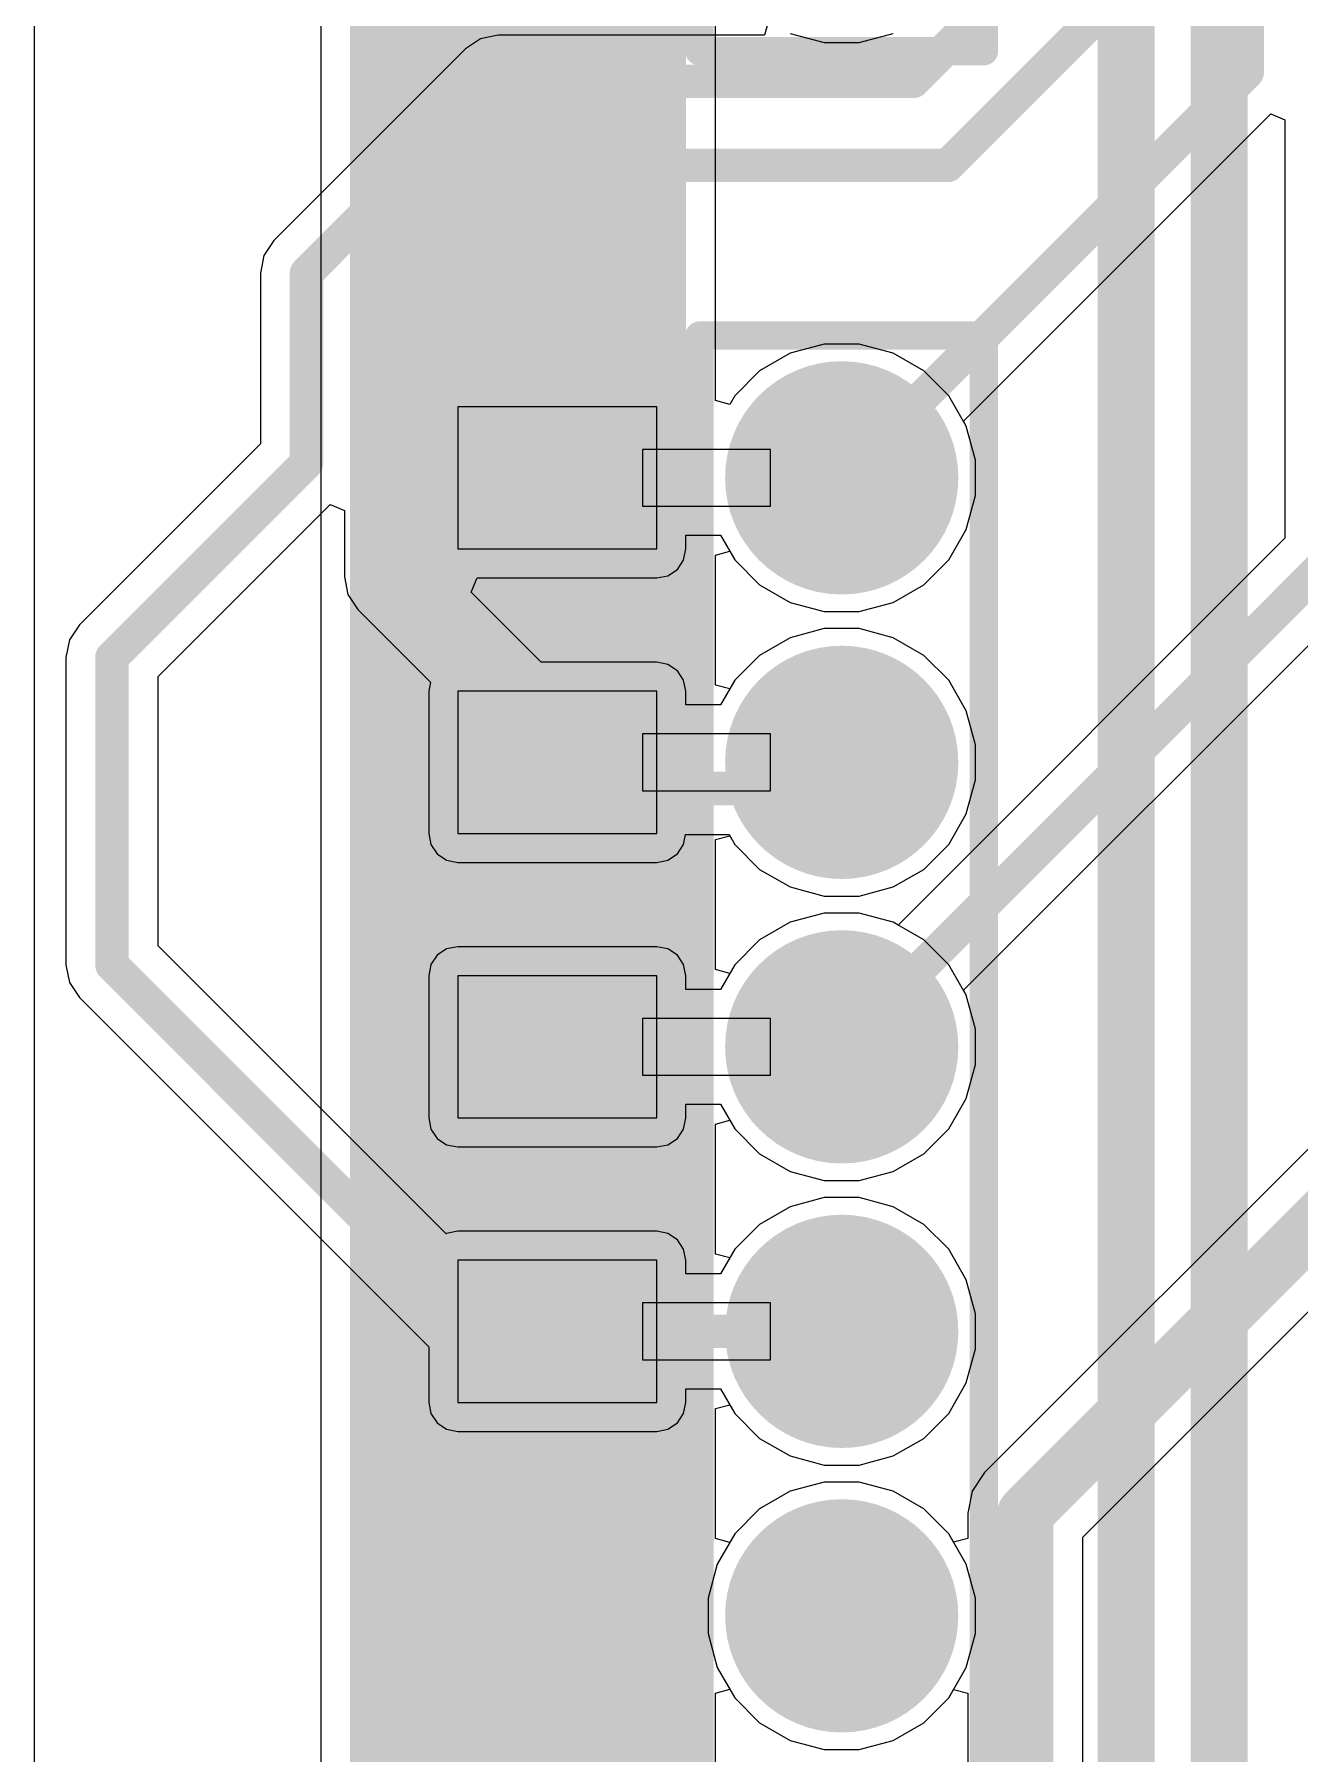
# Model space of a CAD drawing. Header units: inches. Extents: x -0.01 to 4.3, y -0.01 to 7.88.
# Drawn here: x 1.744 to 2.189, y 0.803 to 1.407 of the extents above; entities that cross this region are included whole.
import ezdxf

# ---------------------------------------------------------------- set-up
doc = ezdxf.new("R2010")
doc.units = ezdxf.units.IN
doc.header["$MEASUREMENT"] = 0
for name, color, linetype in [('Bottom Layer', 5, 'Continuous'), ('Bottom Solder', 6, 'Continuous'), ('Multi-Layer', 9, 'Continuous'), ('Pad Holes', 156, 'Continuous'), ('Route Tool Path', 56, 'Continuous'), ('Top Layer', 1, 'Continuous'), ('Top Overlay', 2, 'Continuous'), ('Top Solder', 216, 'Continuous')]:
    doc.layers.add(name, color=color, linetype=linetype)

# ---------------------------------------------------------------- blocks, each defined once
blk = doc.blocks.new('M_______M____S______34')
at = {"layer": 'Bottom Layer'}
h = blk.add_hatch(color=5, dxfattribs=at)
edge = h.paths.add_edge_path()
edge.add_arc((0.95, -0.275), 0.037, 0, 360)
h = blk.add_hatch(color=5, dxfattribs=at)
edge = h.paths.add_edge_path()
edge.add_arc((0.95, -0.375), 0.037, 0, 360)
h = blk.add_hatch(color=5, dxfattribs=at)
edge = h.paths.add_edge_path()
edge.add_arc((0.95, -0.475), 0.037, 0, 360)
h = blk.add_hatch(color=5, dxfattribs=at)
edge = h.paths.add_edge_path()
edge.add_arc((0.95, -0.575), 0.037, 0, 360)
h = blk.add_hatch(color=5, dxfattribs=at)
edge = h.paths.add_edge_path()
edge.add_arc((0.95, -0.675), 0.037, 0, 360)
at = {"layer": 'Bottom Solder'}
h = blk.add_hatch(color=6, dxfattribs=at)
edge = h.paths.add_edge_path()
edge.add_arc((0.95, -0.275), 0.041, 0, 360)
h = blk.add_hatch(color=6, dxfattribs=at)
edge = h.paths.add_edge_path()
edge.add_arc((0.95, -0.375), 0.041, 0, 360)
h = blk.add_hatch(color=6, dxfattribs=at)
edge = h.paths.add_edge_path()
edge.add_arc((0.95, -0.475), 0.041, 0, 360)
h = blk.add_hatch(color=6, dxfattribs=at)
edge = h.paths.add_edge_path()
edge.add_arc((0.95, -0.575), 0.041, 0, 360)
h = blk.add_hatch(color=6, dxfattribs=at)
edge = h.paths.add_edge_path()
edge.add_arc((0.95, -0.675), 0.041, 0, 360)
at = {"layer": 'Multi-Layer'}
h = blk.add_hatch(color=9, dxfattribs=at)
edge = h.paths.add_edge_path()
edge.add_arc((0.95, -0.275), 0.037, 0, 360)
h = blk.add_hatch(color=9, dxfattribs=at)
edge = h.paths.add_edge_path()
edge.add_arc((0.95, -0.375), 0.037, 0, 360)
h = blk.add_hatch(color=9, dxfattribs=at)
edge = h.paths.add_edge_path()
edge.add_arc((0.95, -0.475), 0.037, 0, 360)
h = blk.add_hatch(color=9, dxfattribs=at)
edge = h.paths.add_edge_path()
edge.add_arc((0.95, -0.575), 0.037, 0, 360)
h = blk.add_hatch(color=9, dxfattribs=at)
edge = h.paths.add_edge_path()
edge.add_arc((0.95, -0.675), 0.037, 0, 360)
at = {"layer": 'Pad Holes'}
h = blk.add_hatch(color=7, dxfattribs=at)
edge = h.paths.add_edge_path()
edge.add_arc((0.95, -0.275), 0.02, 0, 360)
h = blk.add_hatch(color=7, dxfattribs=at)
edge = h.paths.add_edge_path()
edge.add_arc((0.95, -0.375), 0.02, 0, 360)
h = blk.add_hatch(color=7, dxfattribs=at)
edge = h.paths.add_edge_path()
edge.add_arc((0.95, -0.475), 0.02, 0, 360)
h = blk.add_hatch(color=7, dxfattribs=at)
edge = h.paths.add_edge_path()
edge.add_arc((0.95, -0.575), 0.02, 0, 360)
h = blk.add_hatch(color=7, dxfattribs=at)
edge = h.paths.add_edge_path()
edge.add_arc((0.95, -0.675), 0.02, 0, 360)
at = {"layer": 'Top Layer'}
h = blk.add_hatch(color=1, dxfattribs=at)
edge = h.paths.add_edge_path()
edge.add_arc((0.95, -0.275), 0.037, 0, 360)
h = blk.add_hatch(color=1, dxfattribs=at)
edge = h.paths.add_edge_path()
edge.add_arc((0.95, -0.375), 0.037, 0, 360)
h = blk.add_hatch(color=1, dxfattribs=at)
edge = h.paths.add_edge_path()
edge.add_arc((0.95, -0.475), 0.037, 0, 360)
h = blk.add_hatch(color=1, dxfattribs=at)
edge = h.paths.add_edge_path()
edge.add_arc((0.95, -0.575), 0.037, 0, 360)
h = blk.add_hatch(color=1, dxfattribs=at)
edge = h.paths.add_edge_path()
edge.add_arc((0.95, -0.675), 0.037, 0, 360)
at = {"layer": 'Top Solder'}
h = blk.add_hatch(color=216, dxfattribs=at)
edge = h.paths.add_edge_path()
edge.add_arc((0.95, -0.275), 0.041, 0, 360)
h = blk.add_hatch(color=216, dxfattribs=at)
edge = h.paths.add_edge_path()
edge.add_arc((0.95, -0.375), 0.041, 0, 360)
h = blk.add_hatch(color=216, dxfattribs=at)
edge = h.paths.add_edge_path()
edge.add_arc((0.95, -0.475), 0.041, 0, 360)
h = blk.add_hatch(color=216, dxfattribs=at)
edge = h.paths.add_edge_path()
edge.add_arc((0.95, -0.575), 0.041, 0, 360)
h = blk.add_hatch(color=216, dxfattribs=at)
edge = h.paths.add_edge_path()
edge.add_arc((0.95, -0.675), 0.041, 0, 360)
at = {"layer": 'Bottom Layer'}
for p, q in [((0.885, -0.25), (0.815, -0.25)), ((0.815, -0.25), (0.815, -0.3)), ((0.885, -0.3), (0.885, -0.25)), ((0.925, -0.265), (0.88, -0.265)), ((0.88, -0.265), (0.88, -0.285)), ((0.925, -0.285), (0.925, -0.265)), ((0.88, -0.285), (0.925, -0.285)), ((0.815, -0.3), (0.885, -0.3)), ((0.885, -0.35), (0.815, -0.35)), ((0.815, -0.35), (0.815, -0.4)), ((0.885, -0.4), (0.885, -0.35)), ((0.925, -0.365), (0.88, -0.365)), ((0.88, -0.365), (0.88, -0.385)), ((0.925, -0.385), (0.925, -0.365)), ((0.88, -0.385), (0.925, -0.385)), ((0.815, -0.4), (0.885, -0.4)), ((0.885, -0.45), (0.815, -0.45)), ((0.815, -0.45), (0.815, -0.5)), ((0.885, -0.5), (0.885, -0.45)), ((0.925, -0.465), (0.88, -0.465)), ((0.88, -0.465), (0.88, -0.485)), ((0.925, -0.485), (0.925, -0.465)), ((0.88, -0.485), (0.925, -0.485)), ((0.815, -0.5), (0.885, -0.5)), ((0.885, -0.55), (0.815, -0.55)), ((0.815, -0.55), (0.815, -0.6)), ((0.885, -0.6), (0.885, -0.55)), ((0.925, -0.565), (0.88, -0.565)), ((0.88, -0.565), (0.88, -0.585)), ((0.925, -0.585), (0.925, -0.565)), ((0.88, -0.585), (0.925, -0.585)), ((0.815, -0.6), (0.885, -0.6))]:
    blk.add_line(p, q, dxfattribs=at)
at = {"layer": 'Route Tool Path'}
blk.add_lwpolyline([(1.05, -1.025, 0.008, 0.008, 0), (1.05, 1.075, 0.008, 0.008, 0)], format="xyseb", dxfattribs=at)
at = {"layer": 'Top Overlay'}
for points in [[(1.05, -1.025, 0.02, 0.02, 0), (1.05, 1.075, 0.02, 0.02, 0)], [(0.9, -0.125, 0.01, 0.01, 0), (0.9, 0.675, 0.01, 0.01, 0)], [(1, -0.125, 0.01, 0.01, 0), (1, 0.675, 0.01, 0.01, 0)], [(0.9, -0.125, 0.01, 0.01, 0), (1, -0.125, 0.01, 0.01, 0)], [(0.9, -1.025, 0.01, 0.01, 0), (0.9, -0.225, 0.01, 0.01, 0)], [(0.9, -0.225, 0.01, 0.01, 0), (1, -0.225, 0.01, 0.01, 0)], [(1, -1.025, 0.01, 0.01, 0), (1, -0.225, 0.01, 0.01, 0)]]:
    blk.add_lwpolyline(points, format="xyseb", dxfattribs=at)
for points in [[(0.8975, -0.125, 0.005, 0.005, 1), (0.9025, -0.125, 0.005, 0.005, 1)], [(0.8975, -0.125, 0.005, 0.005, 1), (0.9025, -0.125, 0.005, 0.005, 1)], [(0.9975, -0.125, 0.005, 0.005, 1), (1.0025, -0.125, 0.005, 0.005, 1)], [(0.9975, -0.125, 0.005, 0.005, 1), (1.0025, -0.125, 0.005, 0.005, 1)], [(0.8975, -0.225, 0.005, 0.005, 1), (0.9025, -0.225, 0.005, 0.005, 1)], [(0.8975, -0.225, 0.005, 0.005, 1), (0.9025, -0.225, 0.005, 0.005, 1)], [(0.9975, -0.225, 0.005, 0.005, 1), (1.0025, -0.225, 0.005, 0.005, 1)], [(0.9975, -0.225, 0.005, 0.005, 1), (1.0025, -0.225, 0.005, 0.005, 1)]]:
    blk.add_lwpolyline(points, format="xyseb", close=True, dxfattribs=at)
blk = doc.blocks.new('M_______M____S______35')
at = {"layer": 'Route Tool Path'}
blk.add_lwpolyline([(-1.05, -1.075, 0.008, 0.008, 0), (-1.05, 1.075, 0.008, 0.008, 0)], format="xyseb", dxfattribs=at)
at = {"layer": 'Top Overlay'}
blk.add_lwpolyline([(-1.05, -1.075, 0.02, 0.02, 0), (-1.05, 1.075, 0.02, 0.02, 0)], format="xyseb", dxfattribs=at)

msp = doc.modelspace()

# ---------------------------------------------------------------- linework, layer by layer
at = {"layer": 'Bottom Layer'}
for p, q in [((2.00181, 1.41178), (2.00047, 1.40678)), ((1.89533, 1.40203), (1.82794, 1.33463)), ((1.9006, 1.40554), (1.89533, 1.40203)), ((1.9068, 1.40678), (1.9006, 1.40554)), ((2.00047, 1.40678), (1.9068, 1.40678)), ((2.07036, 1.27105), (2.1784, 1.37908)), ((2.1784, 1.37908), (2.1834, 1.37701)), ((2.1834, 1.37701), (2.1834, 1.22995)), ((1.82794, 1.33463), (1.82443, 1.32937)), ((1.82443, 1.32937), (1.82319, 1.32317)), ((1.82319, 1.32317), (1.82319, 1.26316)), ((2.07136, 1.26932), (2.07036, 1.27105)), ((2.07456, 1.25737), (2.07136, 1.26932)), ((1.82319, 1.26316), (1.75953, 1.1995)), ((2.07456, 1.24499), (2.07456, 1.25737)), ((2.07136, 1.23304), (2.07456, 1.24499)), ((1.78722, 1.18131), (1.84772, 1.24181)), ((1.84772, 1.24181), (1.85272, 1.23974)), ((1.85272, 1.23974), (1.85272, 1.2164)), ((2.06517, 1.22232), (2.07136, 1.23304)), ((1.97276, 1.22618), (1.97276, 1.23099)), ((1.97276, 1.23099), (1.98495, 1.23099)), ((1.98495, 1.23099), (1.98995, 1.22232)), ((2.1834, 1.22995), (2.04743, 1.09398)), ((1.96977, 1.21897), (1.97198, 1.22228)), ((1.97198, 1.22228), (1.97276, 1.22618)), ((1.98995, 1.22232), (1.9987, 1.21357)), ((2.05642, 1.21357), (2.06517, 1.22232)), ((1.85272, 1.2164), (1.85395, 1.21019)), ((1.89728, 1.21099), (1.89935, 1.21599)), ((1.89935, 1.21599), (1.96256, 1.21599)), ((1.96256, 1.21599), (1.96646, 1.21676)), ((1.96646, 1.21676), (1.96977, 1.21897)), ((1.85395, 1.21019), (1.85747, 1.20493)), ((1.92189, 1.18638), (1.89728, 1.21099)), ((1.9987, 1.21357), (2.00942, 1.20738)), ((2.0457, 1.20738), (2.05642, 1.21357)), ((2.07036, 1.07105), (2.21108, 1.21177)), ((1.85747, 1.20493), (1.883, 1.1794)), ((2.00942, 1.20738), (2.02137, 1.20418)), ((2.02137, 1.20418), (2.03375, 1.20418)), ((2.03375, 1.20418), (2.0457, 1.20738)), ((1.75953, 1.1995), (1.75602, 1.19423)), ((2.02137, 1.19818), (2.00942, 1.19498)), ((2.03375, 1.19818), (2.02137, 1.19818)), ((2.0457, 1.19498), (2.03375, 1.19818)), ((1.75602, 1.19423), (1.75478, 1.18803)), ((2.00942, 1.19498), (1.9987, 1.18879)), ((2.05642, 1.18879), (2.0457, 1.19498)), ((1.75478, 1.18803), (1.75478, 1.08)), ((1.96256, 1.18638), (1.92189, 1.18638)), ((1.96646, 1.1856), (1.96256, 1.18638)), ((1.96977, 1.18339), (1.96646, 1.1856)), ((1.9987, 1.18879), (1.98995, 1.18004)), ((2.06517, 1.18004), (2.05642, 1.18879)), ((1.78722, 1.08672), (1.78722, 1.18131)), ((1.883, 1.1794), (1.88236, 1.17618)), ((1.97198, 1.18008), (1.96977, 1.18339)), ((1.97276, 1.17618), (1.97198, 1.18008)), ((1.98995, 1.18004), (1.98495, 1.17138)), ((2.07136, 1.16932), (2.06517, 1.18004)), ((1.88236, 1.17618), (1.88236, 1.12618)), ((1.97276, 1.17138), (1.97276, 1.17618)), ((1.98495, 1.17138), (1.97276, 1.17138)), ((2.07456, 1.15737), (2.07136, 1.16932)), ((2.07456, 1.14499), (2.07456, 1.15737)), ((2.07136, 1.13304), (2.07456, 1.14499)), ((2.06517, 1.12232), (2.07136, 1.13304)), ((1.88236, 1.12618), (1.88314, 1.12228)), ((1.97198, 1.12228), (1.97268, 1.12578)), ((1.97268, 1.12578), (1.98795, 1.12578)), ((1.98795, 1.12578), (1.98995, 1.12232)), ((1.88314, 1.12228), (1.88535, 1.11897)), ((1.88535, 1.11897), (1.88866, 1.11676)), ((1.96646, 1.11676), (1.96977, 1.11897)), ((1.96977, 1.11897), (1.97198, 1.12228)), ((1.98995, 1.12232), (1.9987, 1.11357)), ((2.05642, 1.11357), (2.06517, 1.12232)), ((1.88866, 1.11676), (1.89256, 1.11599)), ((1.89256, 1.11599), (1.96256, 1.11599)), ((1.96256, 1.11599), (1.96646, 1.11676)), ((1.9987, 1.11357), (2.00942, 1.10738)), ((2.0457, 1.10738), (2.05642, 1.11357)), ((2.00942, 1.10738), (2.02137, 1.10418)), ((2.03375, 1.10418), (2.0457, 1.10738)), ((2.28465, 1.10838), (2.07781, 0.90154)), ((2.02137, 1.10418), (2.03375, 1.10418)), ((2.00942, 1.09498), (1.9987, 1.08879)), ((2.02137, 1.09818), (2.00942, 1.09498)), ((2.03375, 1.09818), (2.02137, 1.09818)), ((2.0457, 1.09498), (2.03375, 1.09818)), ((2.04743, 1.09398), (2.0457, 1.09498)), ((1.9987, 1.08879), (1.98995, 1.08004)), ((1.88846, 0.98547), (1.78722, 1.08672)), ((1.88535, 1.08339), (1.88314, 1.08008)), ((1.88866, 1.0856), (1.88535, 1.08339)), ((1.89256, 1.08638), (1.88866, 1.0856)), ((1.96256, 1.08638), (1.89256, 1.08638)), ((1.96646, 1.0856), (1.96256, 1.08638)), ((1.96977, 1.08339), (1.96646, 1.0856)), ((1.97198, 1.08008), (1.96977, 1.08339)), ((1.75478, 1.08), (1.75602, 1.07379)), ((1.88314, 1.08008), (1.88236, 1.07618)), ((1.88236, 1.07618), (1.88236, 1.02618)), ((1.97276, 1.07618), (1.97198, 1.08008)), ((1.97276, 1.07138), (1.97276, 1.07618)), ((1.98995, 1.08004), (1.98495, 1.07138)), ((1.75602, 1.07379), (1.75953, 1.06853)), ((1.98495, 1.07138), (1.97276, 1.07138)), ((2.07136, 1.06932), (2.07036, 1.07105)), ((1.75953, 1.06853), (1.88236, 0.9457)), ((2.07456, 1.05737), (2.07136, 1.06932)), ((2.07456, 1.04499), (2.07456, 1.05737)), ((2.07136, 1.03304), (2.07456, 1.04499)), ((1.97276, 1.02618), (1.97276, 1.03099)), ((1.97276, 1.03099), (1.98495, 1.03099)), ((1.98495, 1.03099), (1.98995, 1.02232)), ((2.06517, 1.02232), (2.07136, 1.03304)), ((1.88236, 1.02618), (1.88314, 1.02228)), ((1.88314, 1.02228), (1.88535, 1.01897)), ((1.96977, 1.01897), (1.97198, 1.02228)), ((1.97198, 1.02228), (1.97276, 1.02618)), ((1.98995, 1.02232), (1.9987, 1.01357)), ((2.05642, 1.01357), (2.06517, 1.02232)), ((1.88535, 1.01897), (1.88866, 1.01676)), ((1.88866, 1.01676), (1.89256, 1.01599)), ((1.89256, 1.01599), (1.96256, 1.01599)), ((1.96256, 1.01599), (1.96646, 1.01676)), ((1.96646, 1.01676), (1.96977, 1.01897)), ((1.9987, 1.01357), (2.00942, 1.00738)), ((2.0457, 1.00738), (2.05642, 1.01357)), ((2.00942, 1.00738), (2.02137, 1.00418)), ((2.02137, 1.00418), (2.03375, 1.00418)), ((2.03375, 1.00418), (2.0457, 1.00738)), ((2.02137, 0.99818), (2.00942, 0.99498)), ((2.03375, 0.99818), (2.02137, 0.99818)), ((2.0457, 0.99498), (2.03375, 0.99818)), ((2.00942, 0.99498), (1.9987, 0.98879)), ((2.05642, 0.98879), (2.0457, 0.99498)), ((1.88866, 0.9856), (1.88846, 0.98547)), ((1.89256, 0.98638), (1.88866, 0.9856)), ((1.96256, 0.98638), (1.89256, 0.98638)), ((1.96646, 0.9856), (1.96256, 0.98638)), ((1.96977, 0.98339), (1.96646, 0.9856)), ((1.9987, 0.98879), (1.98995, 0.98004)), ((2.06517, 0.98004), (2.05642, 0.98879)), ((1.97198, 0.98008), (1.96977, 0.98339)), ((1.97276, 0.97618), (1.97198, 0.98008)), ((1.98995, 0.98004), (1.98495, 0.97138)), ((2.07136, 0.96932), (2.06517, 0.98004)), ((2.11235, 0.87886), (2.21709, 0.9836)), ((1.97276, 0.97138), (1.97276, 0.97618)), ((1.98495, 0.97138), (1.97276, 0.97138)), ((2.07456, 0.95737), (2.07136, 0.96932)), ((2.07456, 0.94499), (2.07456, 0.95737)), ((1.88236, 0.9457), (1.88236, 0.92618)), ((2.07136, 0.93304), (2.07456, 0.94499)), ((1.97276, 0.92618), (1.97276, 0.93099)), ((1.97276, 0.93099), (1.98495, 0.93099)), ((1.98495, 0.93099), (1.98995, 0.92232)), ((2.06517, 0.92232), (2.07136, 0.93304)), ((1.88236, 0.92618), (1.88314, 0.92228)), ((1.97198, 0.92228), (1.97276, 0.92618)), ((1.88314, 0.92228), (1.88535, 0.91897)), ((1.88535, 0.91897), (1.88866, 0.91676)), ((1.96646, 0.91676), (1.96977, 0.91897)), ((1.96977, 0.91897), (1.97198, 0.92228)), ((1.98995, 0.92232), (1.9987, 0.91357)), ((2.05642, 0.91357), (2.06517, 0.92232)), ((1.88866, 0.91676), (1.89256, 0.91599)), ((1.89256, 0.91599), (1.96256, 0.91599)), ((1.96256, 0.91599), (1.96646, 0.91676)), ((1.9987, 0.91357), (2.00942, 0.90738)), ((2.0457, 0.90738), (2.05642, 0.91357)), ((2.00942, 0.90738), (2.02137, 0.90418)), ((2.03375, 0.90418), (2.0457, 0.90738)), ((2.02137, 0.90418), (2.03375, 0.90418)), ((2.07781, 0.90154), (2.07343, 0.89498)), ((2.00942, 0.89498), (1.9987, 0.88879)), ((2.02137, 0.89818), (2.00942, 0.89498)), ((2.03375, 0.89818), (2.02137, 0.89818)), ((2.0457, 0.89498), (2.03375, 0.89818)), ((2.05642, 0.88879), (2.0457, 0.89498)), ((2.07343, 0.89498), (2.07189, 0.88724)), ((1.9987, 0.88879), (1.98995, 0.88004)), ((2.06517, 0.88004), (2.05642, 0.88879)), ((2.07189, 0.88724), (2.07189, 0.8784)), ((1.98995, 0.88004), (1.98376, 0.86932)), ((2.06689, 0.87706), (2.06517, 0.88004)), ((2.07189, 0.8784), (2.06689, 0.87706)), ((2.11235, 0.3683), (2.11235, 0.87886)), ((1.98376, 0.86932), (1.98056, 0.85737)), ((1.98056, 0.85737), (1.98056, 0.84499)), ((1.98056, 0.84499), (1.98376, 0.83304)), ((1.98376, 0.83304), (1.98995, 0.82232)), ((1.98995, 0.82232), (1.9987, 0.81357)), ((2.05642, 0.81357), (2.06517, 0.82232)), ((2.06517, 0.82232), (2.06689, 0.8253)), ((2.06689, 0.8253), (2.07189, 0.82396)), ((2.07189, 0.82396), (2.07189, 0.7784)), ((1.9987, 0.81357), (2.00942, 0.80738)), ((2.0457, 0.80738), (2.05642, 0.81357)), ((2.00942, 0.80738), (2.02137, 0.80418)), ((2.02137, 0.80418), (2.03375, 0.80418)), ((2.03375, 0.80418), (2.0457, 0.80738))]:
    msp.add_line(p, q, dxfattribs=at)
for points in [[(2.17009, 1.39371, 0.01181, 0.01181, 0), (2.17009, 1.92471, 0.01181, 0.01181, 0)], [(2.05267, 1.39056, 0.01181, 0.01181, 0), (2.11103, 1.44892, 0.01181, 0.01181, 0)], [(2.0649, 1.36103, 0.01181, 0.01181, 0), (2.14056, 1.43669, 0.01181, 0.01181, 0)], [(1.83941, 1.32317, 0.01181, 0.01181, 0), (1.9068, 1.39056, 0.01181, 0.01181, 0)], [(1.9068, 1.39056, 0.01181, 0.01181, 0), (2.05267, 1.39056, 0.01181, 0.01181, 0)], [(2.02756, 1.25118, 0.01181, 0.01181, 0), (2.17009, 1.39371, 0.01181, 0.01181, 0)], [(1.86894, 1.31094, 0.01181, 0.01181, 0), (1.91903, 1.36103, 0.01181, 0.01181, 0)], [(1.91903, 1.36103, 0.01181, 0.01181, 0), (2.0649, 1.36103, 0.01181, 0.01181, 0)], [(1.83941, 1.31141, 0.01181, 0.01181, 0), (1.83941, 1.32317, 0.01181, 0.01181, 0)], [(1.83941, 1.25644, 0.01181, 0.01181, 0), (1.83941, 1.31141, 0.01181, 0.01181, 0)], [(1.86894, 1.2164, 0.01181, 0.01181, 0), (1.86894, 1.31094, 0.01181, 0.01181, 0)], [(1.771, 1.18803, 0.01181, 0.01181, 0), (1.83941, 1.25644, 0.01181, 0.01181, 0)], [(2.02756, 1.05118, 0.01181, 0.01181, 0), (2.19961, 1.22324, 0.01181, 0.01181, 0)], [(2.09212, 0.88724, 0.01969, 0.01969, 0), (2.4228, 1.21792, 0.01969, 0.01969, 0)], [(1.86894, 1.2164, 0.01181, 0.01181, 0), (1.94333, 1.142, 0.01181, 0.01181, 0)], [(1.771, 1.08, 0.01181, 0.01181, 0), (1.771, 1.18803, 0.01181, 0.01181, 0)], [(2.01838, 1.142, 0.01181, 0.01181, 0), (2.02756, 1.15118, 0.01181, 0.01181, 0)], [(1.94333, 1.142, 0.01181, 0.01181, 0), (2.01838, 1.142, 0.01181, 0.01181, 0)], [(1.771, 1.08, 0.01181, 0.01181, 0), (1.89982, 0.95118, 0.01181, 0.01181, 0)], [(1.89982, 0.95118, 0.01181, 0.01181, 0), (2.02756, 0.95118, 0.01181, 0.01181, 0)], [(2.09212, 0.3683, 0.01969, 0.01969, 0), (2.09212, 0.88724, 0.01969, 0.01969, 0)]]:
    msp.add_lwpolyline(points, format="xyseb", dxfattribs=at)
for points in [[(1.90385, 1.39056, 0.00591, 0.00591, 1), (1.90975, 1.39056, 0.00591, 0.00591, 1)], [(1.90385, 1.39056, 0.00591, 0.00591, 1), (1.90975, 1.39056, 0.00591, 0.00591, 1)], [(2.04972, 1.39056, 0.00591, 0.00591, 1), (2.05562, 1.39056, 0.00591, 0.00591, 1)], [(2.04972, 1.39056, 0.00591, 0.00591, 1), (2.05562, 1.39056, 0.00591, 0.00591, 1)], [(2.16713, 1.39371, 0.00591, 0.00591, 1), (2.17304, 1.39371, 0.00591, 0.00591, 1)], [(2.16713, 1.39371, 0.00591, 0.00591, 1), (2.17304, 1.39371, 0.00591, 0.00591, 1)], [(1.91608, 1.36103, 0.00591, 0.00591, 1), (1.92198, 1.36103, 0.00591, 0.00591, 1)], [(1.91608, 1.36103, 0.00591, 0.00591, 1), (1.92198, 1.36103, 0.00591, 0.00591, 1)], [(2.06195, 1.36103, 0.00591, 0.00591, 1), (2.06785, 1.36103, 0.00591, 0.00591, 1)], [(2.06195, 1.36103, 0.00591, 0.00591, 1), (2.06785, 1.36103, 0.00591, 0.00591, 1)], [(1.83646, 1.32317, 0.00591, 0.00591, 1), (1.84236, 1.32317, 0.00591, 0.00591, 1)], [(1.83646, 1.32317, 0.00591, 0.00591, 1), (1.84236, 1.32317, 0.00591, 0.00591, 1)], [(1.83646, 1.31141, 0.00591, 0.00591, 1), (1.84236, 1.31141, 0.00591, 0.00591, 1)], [(1.83646, 1.31141, 0.00591, 0.00591, 1), (1.84236, 1.31141, 0.00591, 0.00591, 1)], [(1.86598, 1.31094, 0.00591, 0.00591, 1), (1.87189, 1.31094, 0.00591, 0.00591, 1)], [(1.86598, 1.31094, 0.00591, 0.00591, 1), (1.87189, 1.31094, 0.00591, 0.00591, 1)], [(1.83646, 1.25644, 0.00591, 0.00591, 1), (1.84236, 1.25644, 0.00591, 0.00591, 1)], [(1.83646, 1.25644, 0.00591, 0.00591, 1), (1.84236, 1.25644, 0.00591, 0.00591, 1)], [(2.02461, 1.25118, 0.00591, 0.00591, 1), (2.03051, 1.25118, 0.00591, 0.00591, 1)], [(1.86598, 1.2164, 0.00591, 0.00591, 1), (1.87189, 1.2164, 0.00591, 0.00591, 1)], [(1.86598, 1.2164, 0.00591, 0.00591, 1), (1.87189, 1.2164, 0.00591, 0.00591, 1)], [(1.76805, 1.18803, 0.00591, 0.00591, 1), (1.77395, 1.18803, 0.00591, 0.00591, 1)], [(1.76805, 1.18803, 0.00591, 0.00591, 1), (1.77395, 1.18803, 0.00591, 0.00591, 1)], [(2.02461, 1.15118, 0.00591, 0.00591, 1), (2.03051, 1.15118, 0.00591, 0.00591, 1)], [(1.94038, 1.142, 0.00591, 0.00591, 1), (1.94629, 1.142, 0.00591, 0.00591, 1)], [(1.94038, 1.142, 0.00591, 0.00591, 1), (1.94629, 1.142, 0.00591, 0.00591, 1)], [(2.01543, 1.142, 0.00591, 0.00591, 1), (2.02133, 1.142, 0.00591, 0.00591, 1)], [(2.01543, 1.142, 0.00591, 0.00591, 1), (2.02133, 1.142, 0.00591, 0.00591, 1)], [(1.76805, 1.08, 0.00591, 0.00591, 1), (1.77395, 1.08, 0.00591, 0.00591, 1)], [(1.76805, 1.08, 0.00591, 0.00591, 1), (1.77395, 1.08, 0.00591, 0.00591, 1)], [(2.02461, 1.05118, 0.00591, 0.00591, 1), (2.03051, 1.05118, 0.00591, 0.00591, 1)], [(1.89687, 0.95118, 0.00591, 0.00591, 1), (1.90277, 0.95118, 0.00591, 0.00591, 1)], [(1.89687, 0.95118, 0.00591, 0.00591, 1), (1.90277, 0.95118, 0.00591, 0.00591, 1)], [(2.02461, 0.95118, 0.00591, 0.00591, 1), (2.03051, 0.95118, 0.00591, 0.00591, 1)], [(2.0872, 0.88724, 0.00984, 0.00984, 1), (2.09704, 0.88724, 0.00984, 0.00984, 1)], [(2.0872, 0.88724, 0.00984, 0.00984, 1), (2.09704, 0.88724, 0.00984, 0.00984, 1)]]:
    msp.add_lwpolyline(points, format="xyseb", close=True, dxfattribs=at)
at = {"layer": 'Top Layer'}
for p, q in [((1.8444, 2.61261), (1.8444, 0.50406)), ((1.74372, 0.58017), (1.74372, 1.90793)), ((1.98318, 1.27831), (1.98318, 1.42405)), ((2.00942, 1.40738), (2.02137, 1.40418)), ((2.02137, 1.40418), (2.03375, 1.40418)), ((2.03375, 1.40418), (2.0457, 1.40738)), ((2.00942, 1.29498), (1.9987, 1.28879)), ((2.02137, 1.29818), (2.00942, 1.29498)), ((2.03375, 1.29818), (2.02137, 1.29818)), ((2.0457, 1.29498), (2.03375, 1.29818)), ((2.05642, 1.28879), (2.0457, 1.29498)), ((1.9987, 1.28879), (1.98995, 1.28004)), ((2.06517, 1.28004), (2.05642, 1.28879)), ((1.98818, 1.27697), (1.98318, 1.27831)), ((1.98995, 1.28004), (1.98818, 1.27697)), ((2.07136, 1.26932), (2.06517, 1.28004)), ((2.07456, 1.25737), (2.07136, 1.26932)), ((2.07456, 1.24499), (2.07456, 1.25737)), ((2.07136, 1.23304), (2.07456, 1.24499)), ((2.06517, 1.22232), (2.07136, 1.23304)), ((1.98318, 1.22405), (1.98818, 1.22539)), ((1.98318, 1.17831), (1.98318, 1.22405)), ((1.98818, 1.22539), (1.98995, 1.22232)), ((1.98995, 1.22232), (1.9987, 1.21357)), ((2.05642, 1.21357), (2.06517, 1.22232)), ((1.9987, 1.21357), (2.00942, 1.20738)), ((2.0457, 1.20738), (2.05642, 1.21357)), ((2.00942, 1.20738), (2.02137, 1.20418)), ((2.02137, 1.20418), (2.03375, 1.20418)), ((2.03375, 1.20418), (2.0457, 1.20738)), ((2.02137, 1.19818), (2.00942, 1.19498)), ((2.03375, 1.19818), (2.02137, 1.19818)), ((2.0457, 1.19498), (2.03375, 1.19818)), ((2.00942, 1.19498), (1.9987, 1.18879)), ((2.05642, 1.18879), (2.0457, 1.19498)), ((1.9987, 1.18879), (1.98995, 1.18004)), ((2.06517, 1.18004), (2.05642, 1.18879)), ((1.98995, 1.18004), (1.98818, 1.17697)), ((2.07136, 1.16932), (2.06517, 1.18004)), ((1.98818, 1.17697), (1.98318, 1.17831)), ((2.07456, 1.15737), (2.07136, 1.16932)), ((2.07456, 1.14499), (2.07456, 1.15737)), ((2.07136, 1.13304), (2.07456, 1.14499)), ((2.06517, 1.12232), (2.07136, 1.13304)), ((1.98318, 1.12405), (1.98818, 1.12539)), ((1.98318, 1.07831), (1.98318, 1.12405)), ((1.98818, 1.12539), (1.98995, 1.12232)), ((1.98995, 1.12232), (1.9987, 1.11357)), ((2.05642, 1.11357), (2.06517, 1.12232)), ((1.9987, 1.11357), (2.00942, 1.10738)), ((2.0457, 1.10738), (2.05642, 1.11357)), ((2.00942, 1.10738), (2.02137, 1.10418)), ((2.03375, 1.10418), (2.0457, 1.10738)), ((2.02137, 1.10418), (2.03375, 1.10418)), ((2.00942, 1.09498), (1.9987, 1.08879)), ((2.02137, 1.09818), (2.00942, 1.09498)), ((2.03375, 1.09818), (2.02137, 1.09818)), ((2.0457, 1.09498), (2.03375, 1.09818)), ((2.05642, 1.08879), (2.0457, 1.09498)), ((1.9987, 1.08879), (1.98995, 1.08004)), ((2.06517, 1.08004), (2.05642, 1.08879)), ((1.98818, 1.07697), (1.98318, 1.07831)), ((1.98995, 1.08004), (1.98818, 1.07697)), ((2.07136, 1.06932), (2.06517, 1.08004)), ((2.07456, 1.05737), (2.07136, 1.06932)), ((2.07456, 1.04499), (2.07456, 1.05737)), ((2.07136, 1.03304), (2.07456, 1.04499)), ((2.06517, 1.02232), (2.07136, 1.03304)), ((1.98318, 1.02405), (1.98818, 1.02539)), ((1.98318, 0.97831), (1.98318, 1.02405)), ((1.98818, 1.02539), (1.98995, 1.02232)), ((1.98995, 1.02232), (1.9987, 1.01357)), ((2.05642, 1.01357), (2.06517, 1.02232)), ((1.9987, 1.01357), (2.00942, 1.00738)), ((2.0457, 1.00738), (2.05642, 1.01357)), ((2.00942, 1.00738), (2.02137, 1.00418)), ((2.02137, 1.00418), (2.03375, 1.00418)), ((2.03375, 1.00418), (2.0457, 1.00738)), ((2.02137, 0.99818), (2.00942, 0.99498)), ((2.03375, 0.99818), (2.02137, 0.99818)), ((2.0457, 0.99498), (2.03375, 0.99818)), ((2.00942, 0.99498), (1.9987, 0.98879)), ((2.05642, 0.98879), (2.0457, 0.99498)), ((1.9987, 0.98879), (1.98995, 0.98004)), ((2.06517, 0.98004), (2.05642, 0.98879)), ((1.98995, 0.98004), (1.98818, 0.97697)), ((2.07136, 0.96932), (2.06517, 0.98004)), ((1.98818, 0.97697), (1.98318, 0.97831)), ((2.07456, 0.95737), (2.07136, 0.96932)), ((2.07456, 0.94499), (2.07456, 0.95737)), ((2.07136, 0.93304), (2.07456, 0.94499)), ((2.06517, 0.92232), (2.07136, 0.93304)), ((1.98318, 0.92405), (1.98818, 0.92539)), ((1.98818, 0.92539), (1.98995, 0.92232)), ((1.98318, 0.87831), (1.98318, 0.92405)), ((1.98995, 0.92232), (1.9987, 0.91357)), ((2.05642, 0.91357), (2.06517, 0.92232)), ((1.9987, 0.91357), (2.00942, 0.90738)), ((2.0457, 0.90738), (2.05642, 0.91357)), ((2.00942, 0.90738), (2.02137, 0.90418)), ((2.03375, 0.90418), (2.0457, 0.90738)), ((2.02137, 0.90418), (2.03375, 0.90418)), ((2.00942, 0.89498), (1.9987, 0.88879)), ((2.02137, 0.89818), (2.00942, 0.89498)), ((2.03375, 0.89818), (2.02137, 0.89818)), ((2.0457, 0.89498), (2.03375, 0.89818)), ((2.05642, 0.88879), (2.0457, 0.89498)), ((1.9987, 0.88879), (1.98995, 0.88004)), ((2.06517, 0.88004), (2.05642, 0.88879)), ((1.98818, 0.87697), (1.98318, 0.87831)), ((1.98995, 0.88004), (1.98818, 0.87697)), ((2.07136, 0.86932), (2.06517, 0.88004)), ((2.07456, 0.85737), (2.07136, 0.86932)), ((2.07456, 0.84499), (2.07456, 0.85737)), ((2.07136, 0.83304), (2.07456, 0.84499)), ((2.06517, 0.82232), (2.07136, 0.83304)), ((1.98318, 0.82405), (1.98818, 0.82539)), ((1.98318, 0.77831), (1.98318, 0.82405)), ((1.98818, 0.82539), (1.98995, 0.82232)), ((1.98995, 0.82232), (1.9987, 0.81357)), ((2.05642, 0.81357), (2.06517, 0.82232)), ((1.9987, 0.81357), (2.00942, 0.80738)), ((2.0457, 0.80738), (2.05642, 0.81357)), ((2.00942, 0.80738), (2.02137, 0.80418)), ((2.02137, 0.80418), (2.03375, 0.80418)), ((2.03375, 0.80418), (2.0457, 0.80738))]:
    msp.add_line(p, q, dxfattribs=at)
msp.add_lwpolyline([(1.91379, 0.50406, 0.11811, 0.11811, 0), (1.91379, 2.61261, 0.11811, 0.11811, 0)], format="xyseb", dxfattribs=at)

# ---------------------------------------------------------------- block references
for name, p in [('M_______M____S______34', (1.07756, 1.52618)), ('M_______M____S______35', (3.21024, 1.42933))]:
    msp.add_blockref(name, p)

doc.saveas('drawing.dxf')
